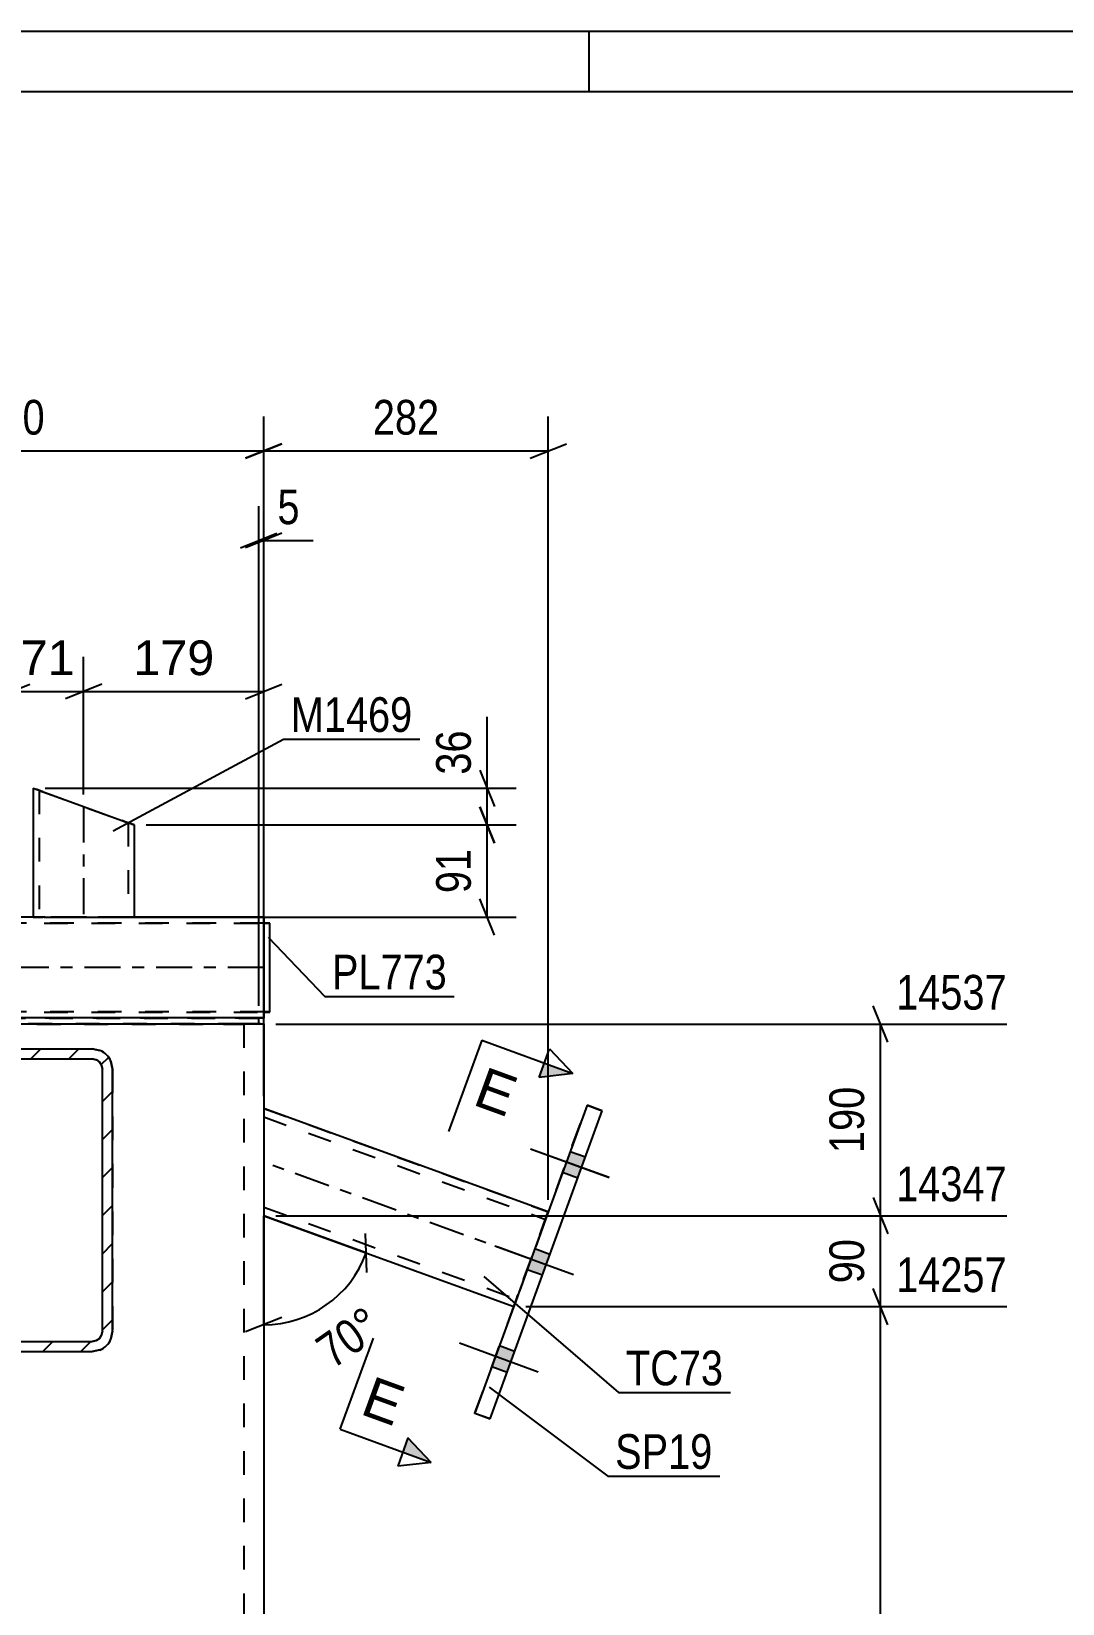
# Model space of a CAD drawing. Header units: millimetres. Extents: x -133 to 461, y -180 to 240.
# Drawn here: x 205.4 to 290.6, y 110.1 to 239.9 of the extents above; entities that cross this region are included whole.
import ezdxf

# ---------------------------------------------------------------- set-up
doc = ezdxf.new("R2010")
doc.units = ezdxf.units.MM
doc.linetypes.add('DXK_LINE_DOT2', pattern=[3.9198, 1.9599, -1.9599])
doc.linetypes.add('DXK_LINE_DOT3', pattern=[5.9187, 2.979, -0.9799, 0.9799, -0.9799])
doc.styles.add('Arial', font='ARIAL.TTF', dxfattribs={"height": 0.2})
doc.styles.add('Arial Narrow', font='ARIALN.TTF', dxfattribs={"height": 0.2})

# ---------------------------------------------------------------- blocks, each defined once
blk = doc.blocks.new('Unknown-284877717-1134')
at = {"color": 5, "linetype": 'Continuous'}
for p, q in [((461.46, 239.93), (-132.54, 239.93)), ((251.46, 234.93), (251.46, 239.93)), ((456.46, 234.93), (-127.54, 234.93))]:
    blk.add_line(p, q, dxfattribs=at)
blk = doc.blocks.new('Part-284877717-1750 - 1674')
at = {"color": 2, "linetype": 'Continuous'}
for p, q in [((225.09, 166.26), (224.59, 166.26)), ((225.09, 158.93), (225.09, 166.26)), ((225.09, 158.93), (224.59, 158.93)), ((224.59, 158.92), (225.09, 158.92))]:
    blk.add_line(p, q, dxfattribs=at)
at = {"color": 7, "linetype": 'DXK_LINE_DOT2'}
for p, q in [((224.59, 158.92), (224.59, 166.26)), ((224.59, 166.26), (225.09, 166.26)), ((224.59, 158.93), (224.59, 158.92)), ((225.09, 158.92), (225.09, 158.93)), ((225.09, 158.92), (225.09, 158.93))]:
    blk.add_line(p, q, dxfattribs=at)
blk = doc.blocks.new('Part-284877717-1711 - 1674')
at = {"color": 2, "linetype": 'Continuous'}
for p, q in [((205.54, 177.4), (205.54, 166.76)), ((205.54, 177.4), (205.62, 177.38)), ((205.62, 177.38), (205.84, 177.3)), ((205.84, 177.3), (206.16, 177.18)), ((206.16, 177.18), (206.54, 177.04)), ((206.54, 177.04), (212.88, 174.73)), ((212.88, 174.73), (213.26, 174.6)), ((213.26, 174.6), (213.58, 174.48)), ((213.58, 174.48), (213.8, 174.4)), ((213.8, 174.4), (213.88, 174.37)), ((213.88, 174.37), (213.88, 166.76)), ((205.62, 166.76), (205.54, 166.76)), ((205.84, 166.76), (205.62, 166.76)), ((206.16, 166.76), (205.84, 166.76)), ((206.54, 166.76), (206.16, 166.76)), ((206.54, 166.76), (212.88, 166.76)), ((213.26, 166.76), (212.88, 166.76)), ((213.58, 166.76), (213.26, 166.76)), ((213.8, 166.76), (213.58, 166.76)), ((213.88, 166.76), (213.8, 166.76))]:
    blk.add_line(p, q, dxfattribs=at)
at = {"color": 7, "linetype": 'DXK_LINE_DOT2'}
for p, q in [((205.54, 177.4), (205.54, 177.4)), ((205.62, 177.37), (205.54, 177.4)), ((205.84, 177.3), (205.62, 177.37)), ((206.08, 177.21), (205.84, 177.3)), ((206.04, 177.22), (206.04, 177.22)), ((206.04, 177.22), (206.04, 166.76)), ((206.04, 177.22), (206.08, 177.21)), ((206.08, 177.21), (206.04, 177.22)), ((206.08, 177.21), (206.19, 177.17)), ((206.16, 177.18), (206.08, 177.21)), ((206.35, 177.11), (206.08, 177.21)), ((206.35, 177.11), (206.16, 177.18)), ((206.19, 177.17), (206.35, 177.11)), ((206.35, 177.11), (212.88, 174.73)), ((206.35, 177.11), (213.07, 174.66)), ((206.35, 177.11), (213.07, 174.67)), ((213.23, 174.6), (212.88, 174.73)), ((213.07, 174.67), (213.23, 174.61)), ((213.07, 174.66), (213.26, 174.59)), ((213.23, 174.61), (213.26, 174.6)), ((213.58, 174.48), (213.23, 174.6)), ((213.26, 174.6), (213.34, 174.57)), ((213.26, 174.59), (213.34, 174.57)), ((213.34, 174.57), (213.38, 174.55)), ((213.34, 174.57), (213.38, 174.55)), ((213.38, 174.55), (213.38, 174.55)), ((213.38, 174.55), (213.38, 166.76)), ((213.8, 174.4), (213.58, 174.48)), ((213.88, 174.37), (213.8, 174.4)), ((213.88, 174.37), (213.88, 174.37)), ((205.54, 166.76), (205.54, 166.76)), ((205.54, 166.76), (205.54, 166.76)), ((205.54, 166.76), (205.62, 166.76)), ((205.62, 166.76), (205.84, 166.76)), ((205.84, 166.76), (206.16, 166.76)), ((206.04, 166.76), (206.08, 166.76)), ((206.08, 166.76), (206.04, 166.76)), ((206.08, 166.76), (206.16, 166.76)), ((206.19, 166.76), (206.08, 166.76)), ((206.16, 166.76), (206.19, 166.76)), ((206.16, 166.76), (206.35, 166.76)), ((206.19, 166.76), (206.35, 166.76)), ((206.35, 166.76), (206.19, 166.76)), ((212.88, 166.76), (206.35, 166.76)), ((213.07, 166.76), (206.35, 166.76)), ((213.07, 166.76), (206.35, 166.76)), ((212.88, 166.76), (213.26, 166.76)), ((213.07, 166.76), (213.26, 166.76)), ((213.23, 166.76), (213.07, 166.76)), ((213.34, 166.76), (213.23, 166.76)), ((213.26, 166.76), (213.34, 166.76)), ((213.26, 166.76), (213.58, 166.76)), ((213.34, 166.76), (213.38, 166.76)), ((213.38, 166.76), (213.34, 166.76)), ((213.58, 166.76), (213.8, 166.76)), ((213.8, 166.76), (213.88, 166.76)), ((213.88, 166.76), (213.88, 166.76)), ((213.88, 166.76), (213.88, 166.76))]:
    blk.add_line(p, q, dxfattribs=at)
at = {"color": 7, "linetype": 'DXK_LINE_DOT3'}
blk.add_line((209.71, 175.89), (209.71, 166.76), dxfattribs=at)
blk = doc.blocks.new('Part-284877717-1866 - 1674')
at = {"color": 2, "linetype": 'Continuous'}
for p, q in [((248.09, 142.41), (224.59, 150.96)), ((224.59, 142.09), (245.23, 134.58)), ((224.59, 142.09), (245.23, 134.58))]:
    blk.add_line(p, q, dxfattribs=at)
at = {"color": 7, "linetype": 'DXK_LINE_DOT2'}
for p, q in [((224.59, 150.96), (224.59, 142.09)), ((224.59, 150.96), (248.09, 142.41)), ((224.59, 150.25), (247.86, 141.78)), ((224.59, 150.25), (247.86, 141.78)), ((224.59, 142.8), (245.46, 135.2)), ((224.59, 142.8), (245.46, 135.2)), ((247.86, 141.78), (245.52, 135.35)), ((247.8, 141.64), (245.52, 135.35)), ((247.72, 141.4), (247.84, 141.73)), ((247.79, 141.6), (247.72, 141.39)), ((247.84, 141.73), (247.79, 141.6)), ((247.95, 142.04), (247.8, 141.64)), ((247.84, 141.73), (247.86, 141.78)), ((247.86, 141.78), (247.84, 141.73)), ((247.86, 141.78), (247.95, 142.04)), ((247.86, 141.78), (247.86, 141.78)), ((248.05, 142.31), (247.95, 142.04)), ((247.95, 142.04), (248.05, 142.31)), ((248.09, 142.41), (248.05, 142.31)), ((248.05, 142.31), (248.09, 142.41)), ((248.09, 142.41), (248.09, 142.41)), ((247.72, 141.4), (245.6, 135.59)), ((247.72, 141.39), (245.6, 135.59)), ((245.52, 135.35), (245.37, 134.94)), ((245.37, 134.94), (245.52, 135.35)), ((245.48, 135.25), (245.46, 135.2)), ((245.46, 135.2), (245.48, 135.25)), ((245.46, 135.2), (245.46, 135.2)), ((245.6, 135.59), (245.48, 135.25)), ((245.48, 135.25), (245.53, 135.39)), ((245.53, 135.39), (245.6, 135.59)), ((245.27, 134.67), (245.23, 134.58)), ((245.23, 134.58), (245.27, 134.67)), ((245.23, 134.58), (245.23, 134.58)), ((245.23, 134.58), (245.23, 134.58)), ((245.37, 134.94), (245.27, 134.67)), ((245.27, 134.67), (245.37, 134.94))]:
    blk.add_line(p, q, dxfattribs=at)
at = {"color": 7, "linetype": 'DXK_LINE_DOT3'}
blk.add_line((246.66, 138.49), (224.59, 146.52), dxfattribs=at)
blk = doc.blocks.new('Part-284877717-1881 - 1674')
at = {"color": 2, "linetype": 'Continuous'}
for p, q in [((224.18, 158.43), (183.34, 158.43)), ((183.34, 157.93), (183.34, 158.43)), ((183.34, 157.93), (184.74, 157.93)), ((224.18, 157.93), (222.78, 157.93)), ((224.18, 157.93), (224.18, 158.43))]:
    blk.add_line(p, q, dxfattribs=at)
at = {"color": 7, "linetype": 'DXK_LINE_DOT2'}
for p, q in [((183.34, 158.42), (224.18, 158.42)), ((183.34, 157.92), (183.34, 157.93)), ((183.34, 157.92), (183.34, 157.93)), ((224.18, 157.92), (183.34, 157.92)), ((222.78, 157.93), (184.74, 157.93)), ((224.18, 157.92), (224.18, 157.93)), ((224.18, 157.93), (224.18, 157.92))]:
    blk.add_line(p, q, dxfattribs=at)
blk = doc.blocks.new('Part-284877717-1765 - 1674')
at = {"color": 2, "linetype": 'Continuous'}
for p, q in [((182.92, 166.76), (193.64, 166.76)), ((182.92, 166.76), (182.92, 165.76)), ((205.54, 166.76), (201.97, 166.76)), ((224.59, 166.76), (213.88, 166.76)), ((224.59, 166.76), (224.59, 166.68)), ((224.59, 166.68), (224.59, 158.43)), ((182.92, 158.5), (182.92, 165.76)), ((182.92, 158.5), (182.92, 158.43)), ((182.92, 158.43), (183.34, 158.43)), ((182.92, 158.42), (183.34, 158.42)), ((224.59, 158.43), (224.18, 158.43)), ((224.59, 158.42), (224.18, 158.42))]:
    blk.add_line(p, q, dxfattribs=at)
at = {"color": 7, "linetype": 'DXK_LINE_DOT2'}
for p, q in [((182.92, 166.76), (224.59, 166.76)), ((182.92, 166.76), (182.92, 166.76)), ((182.92, 166.26), (224.59, 166.26)), ((224.59, 166.26), (182.92, 166.26)), ((182.92, 166.26), (182.92, 166.26)), ((182.92, 166.26), (182.92, 166.22)), ((193.64, 166.76), (201.97, 166.76)), ((213.88, 166.76), (205.54, 166.76)), ((224.59, 166.76), (224.59, 166.76)), ((224.59, 166.26), (224.59, 166.26)), ((224.59, 166.22), (224.59, 166.26)), ((182.92, 166.22), (182.92, 165.95)), ((182.92, 159.43), (182.92, 159.42)), ((182.92, 159.43), (182.92, 159.42)), ((182.92, 159.43), (182.92, 159.43)), ((224.59, 158.93), (182.92, 158.93)), ((182.92, 158.93), (182.92, 158.92)), ((182.92, 158.92), (224.59, 158.92)), ((224.59, 159.42), (224.59, 159.43)), ((224.59, 159.43), (224.59, 159.42)), ((224.59, 159.43), (224.59, 159.43)), ((224.59, 158.92), (224.59, 158.93)), ((182.92, 158.42), (182.92, 158.43)), ((182.92, 158.43), (182.92, 158.42)), ((224.18, 158.43), (183.34, 158.43)), ((224.18, 158.42), (183.34, 158.42)), ((224.59, 158.42), (224.59, 158.43)), ((224.59, 158.43), (224.59, 158.42))]:
    blk.add_line(p, q, dxfattribs=at)
at = {"color": 7, "linetype": 'DXK_LINE_DOT3'}
blk.add_line((224.59, 162.59), (182.92, 162.59), dxfattribs=at)
blk = doc.blocks.new('Part-284877717-1773 - 1674')
at = {"color": 7, "linetype": 'DXK_LINE_DOT2'}
for p, q in [((197.09, 155.87), (196.45, 155.74)), ((197.09, 155.87), (210.42, 155.87)), ((197.09, 155.87), (197.09, 155.87)), ((210.42, 155.87), (210.42, 155.87)), ((211.06, 155.74), (210.42, 155.87)), ((195.55, 154.84), (195.42, 154.2)), ((196.77, 154.97), (197.09, 155.04)), ((197.09, 155.03), (197.09, 155.04)), ((197.09, 155.04), (210.42, 155.04)), ((210.42, 155.03), (210.42, 155.04)), ((210.42, 155.04), (210.74, 154.97)), ((212.09, 154.2), (211.96, 154.84)), ((195.42, 154.2), (195.42, 132.53)), ((196.26, 154.2), (196.32, 154.52)), ((196.26, 154.2), (196.26, 154.2)), ((196.26, 132.54), (196.26, 154.2)), ((196.32, 154.52), (196.32, 154.52)), ((211.19, 154.52), (211.19, 154.52)), ((211.19, 154.52), (211.26, 154.2)), ((211.26, 154.2), (211.26, 154.2)), ((211.26, 132.54), (211.26, 154.2)), ((212.09, 154.2), (212.09, 132.53)), ((195.42, 132.54), (195.55, 131.9)), ((196.26, 132.53), (196.26, 132.54)), ((196.32, 132.22), (196.26, 132.54)), ((211.26, 132.54), (211.19, 132.22)), ((211.26, 132.53), (211.26, 132.54)), ((211.96, 131.9), (212.09, 132.54)), ((195.55, 131.9), (195.55, 131.9)), ((197.09, 131.7), (196.77, 131.77)), ((197.09, 131.7), (197.09, 131.7)), ((197.09, 131.7), (210.42, 131.7)), ((210.74, 131.77), (210.42, 131.7)), ((210.42, 131.7), (210.42, 131.7)), ((211.96, 131.9), (211.96, 131.9)), ((196.45, 131), (197.09, 130.87)), ((197.09, 130.87), (210.42, 130.87)), ((197.09, 130.87), (197.09, 130.87)), ((210.42, 130.87), (211.06, 131)), ((210.42, 130.87), (210.42, 130.87))]:
    blk.add_line(p, q, dxfattribs=at)
at = {"color": 7, "linetype": 'DXK_LINE_DOT3'}
blk.add_line((203.76, 143.36), (203.76, 143.37), dxfattribs=at)
at = {"color": 7, "linetype": 'DXK_LINE_DOT2'}
for centre, radius, start, end in [((197.09, 154.2), 1.67, 112.5, 157.5), ((197.09, 154.2), 0.833, 112.5, 157.5), ((210.42, 154.2), 0.833, 22.5, 67.5), ((210.42, 154.2), 1.67, 22.5, 67.5), ((197.09, 132.54), 1.67, 202.5, 247.5), ((197.09, 132.54), 0.833, 202.5, 247.5), ((210.42, 132.54), 0.833, 292.5, 337.5), ((210.42, 132.54), 1.67, 292.5, 337.5)]:
    blk.add_arc(centre, radius, start, end, dxfattribs=at)
blk = doc.blocks.new('Part-284877717-1777 - 1674')
at = {"linetype": 'Continuous'}
h = blk.add_hatch(dxfattribs=at)
h.set_pattern_fill('', scale=0.7, style=0, pattern_type=0)
h.set_pattern_definition([(45, (195.424, 132.546), (-1.57154, 1.57154), [])])
h.paths.add_polyline_path([(195.42, 154.21), (195.42, 132.55), (195.55, 131.91), (195.91, 131.37), (196.45, 131.01), (197.09, 130.88), (210.42, 130.88), (211.06, 131.01), (211.6, 131.37), (211.96, 131.91), (212.09, 132.55), (212.09, 154.21), (211.96, 154.85), (211.6, 155.39), (211.06, 155.75), (210.42, 155.88), (197.09, 155.88), (196.45, 155.75), (195.91, 155.39), (195.55, 154.85)])
h.paths.add_polyline_path([(196.5, 154.8), (196.77, 154.98), (197.09, 155.05), (210.42, 155.05), (210.74, 154.98), (211.01, 154.8), (211.19, 154.53), (211.26, 154.21), (211.26, 132.55), (211.19, 132.23), (211.01, 131.96), (210.74, 131.78), (210.42, 131.71), (197.09, 131.71), (196.77, 131.78), (196.5, 131.96), (196.32, 132.23), (196.26, 132.55), (196.26, 154.21), (196.32, 154.53)])
at = {"color": 7, "linetype": 'DXK_LINE_DOT2'}
for p, q in [((196.45, 155.75), (197.09, 155.88)), ((197.09, 155.88), (210.42, 155.88)), ((197.09, 155.88), (197.09, 155.88)), ((210.42, 155.88), (210.42, 155.88)), ((210.42, 155.88), (211.06, 155.75)), ((195.42, 154.21), (195.55, 154.85)), ((211.96, 154.85), (212.09, 154.21)), ((195.42, 154.21), (195.42, 132.54)), ((196.32, 154.53), (196.26, 154.21)), ((196.26, 154.21), (196.26, 154.21)), ((196.26, 132.54), (196.26, 154.21)), ((196.32, 154.53), (196.32, 154.53)), ((211.19, 154.53), (211.19, 154.53)), ((211.26, 154.21), (211.19, 154.53)), ((211.26, 154.21), (211.26, 154.21)), ((211.26, 132.54), (211.26, 154.21)), ((212.09, 154.21), (212.09, 132.54)), ((195.55, 131.91), (195.42, 132.54)), ((196.26, 132.54), (196.26, 132.55)), ((196.26, 132.54), (196.32, 132.22)), ((211.19, 132.22), (211.26, 132.54)), ((211.26, 132.54), (211.26, 132.55)), ((212.09, 132.54), (211.96, 131.91)), ((212.09, 132.54), (212.09, 132.55)), ((195.55, 131.91), (195.55, 131.91)), ((196.77, 131.77), (197.09, 131.71)), ((197.09, 131.71), (197.09, 131.71)), ((197.09, 131.71), (210.42, 131.71)), ((210.42, 131.71), (210.74, 131.77)), ((210.42, 131.71), (210.42, 131.71)), ((211.96, 131.91), (211.96, 131.91))]:
    blk.add_line(p, q, dxfattribs=at)
at = {"color": 2, "linetype": 'Continuous'}
for p, q in [((197.09, 155.88), (196.45, 155.75)), ((197.09, 155.88), (210.42, 155.88)), ((211.06, 155.75), (210.42, 155.88)), ((195.55, 154.85), (195.42, 154.21)), ((196.77, 154.98), (197.09, 155.05)), ((197.09, 155.04), (196.77, 154.98)), ((197.09, 155.04), (197.09, 155.05)), ((197.09, 155.05), (210.42, 155.05)), ((197.09, 155.04), (210.42, 155.04)), ((210.42, 155.04), (210.42, 155.05)), ((210.42, 155.05), (210.74, 154.98)), ((210.74, 154.98), (210.42, 155.04)), ((212.09, 154.21), (211.96, 154.85)), ((195.42, 132.55), (195.42, 154.21)), ((196.26, 154.21), (196.32, 154.53)), ((196.26, 132.55), (196.26, 154.21)), ((211.19, 154.53), (211.26, 154.21)), ((211.26, 132.55), (211.26, 154.21)), ((212.09, 132.55), (212.09, 154.21)), ((195.42, 132.55), (195.55, 131.91)), ((196.32, 132.23), (196.26, 132.55)), ((211.26, 132.55), (211.19, 132.23)), ((211.96, 131.91), (212.09, 132.55)), ((197.09, 131.71), (196.77, 131.78)), ((197.09, 131.71), (210.42, 131.71)), ((210.74, 131.78), (210.42, 131.71)), ((196.45, 131.01), (197.09, 130.88)), ((197.09, 130.88), (196.45, 131)), ((197.09, 130.88), (210.42, 130.88)), ((197.09, 130.88), (197.09, 130.88)), ((197.09, 130.88), (210.42, 130.88)), ((210.42, 130.88), (211.06, 131.01)), ((211.06, 131), (210.42, 130.88)), ((210.42, 130.88), (210.42, 130.88))]:
    blk.add_line(p, q, dxfattribs=at)
at = {"color": 7, "linetype": 'DXK_LINE_DOT3'}
blk.add_line((203.76, 143.37), (203.76, 143.38), dxfattribs=at)
at = {"color": 7, "linetype": 'DXK_LINE_DOT2'}
for centre, radius, start, end in [((197.09, 154.21), 1.67, 112.5, 157.5), ((210.42, 154.21), 1.67, 22.5, 67.5), ((197.09, 132.54), 0.833, 202.5, 247.5), ((210.42, 132.54), 0.833, 292.5, 337.5)]:
    blk.add_arc(centre, radius, start, end, dxfattribs=at)
at = {"color": 2, "linetype": 'Continuous'}
for centre, radius, start, end in [((197.09, 154.21), 1.67, 112.5, 157.5), ((197.09, 154.21), 0.833, 112.5, 157.5), ((197.09, 154.21), 0.833, 112.5, 157.5), ((210.42, 154.21), 0.833, 22.5, 67.5), ((210.42, 154.21), 0.833, 22.5, 67.5), ((210.42, 154.21), 1.67, 22.5, 67.5), ((197.09, 132.54), 1.67, 202.5, 247.5), ((197.09, 132.55), 1.67, 202.5, 247.5), ((197.09, 132.55), 0.833, 202.5, 247.5), ((210.42, 132.55), 0.833, 292.5, 337.5), ((210.42, 132.54), 1.67, 292.5, 337.5), ((210.42, 132.55), 1.67, 292.5, 337.5)]:
    blk.add_arc(centre, radius, start, end, dxfattribs=at)
blk = doc.blocks.new('Bolt-284877717-1778 - 1674')
at = {"linetype": 'Continuous'}
for points in [[(250.52, 145.2), (251.15, 146.92), (249.89, 147.38), (249.27, 145.66)], [(250.52, 145.2), (251.15, 146.92), (249.89, 147.38), (249.27, 145.66)], [(250.52, 145.2), (251.15, 146.93), (249.89, 147.38), (249.27, 145.66)], [(247.6, 137.18), (248.23, 138.9), (246.97, 139.36), (246.35, 137.63)], [(247.6, 137.17), (248.23, 138.9), (246.97, 139.35), (246.35, 137.63)], [(244.68, 129.15), (245.3, 130.87), (244.05, 131.33), (243.42, 129.61)], [(244.68, 129.15), (245.3, 130.87), (244.05, 131.33), (243.42, 129.6)], [(244.68, 129.15), (245.3, 130.87), (244.05, 131.33), (243.42, 129.6)]]:
    blk.add_hatch(color=1, dxfattribs=at).paths.add_polyline_path(points)
at = {"color": 1, "linetype": 'Continuous'}
for p, q in [((253.11, 145.23), (246.61, 147.6)), ((253.11, 145.24), (246.61, 147.6)), ((253.11, 145.24), (246.61, 147.6)), ((251.15, 146.92), (249.89, 147.38)), ((251.15, 146.92), (249.89, 147.38)), ((251.15, 146.93), (249.89, 147.38)), ((250.52, 145.2), (249.27, 145.66)), ((250.52, 145.2), (249.27, 145.66)), ((250.52, 145.2), (249.27, 145.66)), ((250.18, 137.21), (243.68, 139.58)), ((250.18, 137.21), (243.68, 139.57)), ((248.23, 138.9), (246.97, 139.36)), ((248.23, 138.9), (246.97, 139.35)), ((247.6, 137.17), (246.35, 137.63)), ((247.6, 137.18), (246.35, 137.63)), ((247.26, 129.18), (240.76, 131.55)), ((247.26, 129.18), (240.76, 131.55)), ((247.26, 129.18), (240.76, 131.55)), ((245.3, 130.87), (244.05, 131.33)), ((245.3, 130.87), (244.05, 131.33)), ((245.3, 130.87), (244.05, 131.33)), ((244.68, 129.15), (243.42, 129.61)), ((244.68, 129.15), (243.42, 129.6)), ((244.68, 129.15), (243.42, 129.6))]:
    blk.add_line(p, q, dxfattribs=at)
blk = doc.blocks.new('Part-284877717-1839 - 1674')
at = {"color": 2, "linetype": 'Continuous'}
for p, q in [((186.26, 157.93), (221.26, 157.93)), ((221.26, 157.93), (222.53, 157.93)), ((222.78, 157.93), (222.53, 157.93)), ((224.34, 157.93), (224.18, 157.93)), ((224.34, 157.93), (224.59, 157.93)), ((224.59, 157.93), (224.59, 108.64))]:
    blk.add_line(p, q, dxfattribs=at)
at = {"color": 7, "linetype": 'DXK_LINE_DOT2'}
for p, q in [((186.26, 157.93), (221.26, 157.93)), ((186.26, 157.92), (221.26, 157.92)), ((186.26, 157.92), (221.26, 157.92)), ((221.9, 157.93), (221.26, 157.93)), ((221.26, 157.92), (221.9, 157.92)), ((222.53, 157.92), (221.26, 157.92)), ((222.44, 157.93), (221.9, 157.93)), ((221.9, 157.92), (222.44, 157.92)), ((222.8, 157.93), (222.44, 157.93)), ((222.44, 157.92), (222.8, 157.92)), ((223.62, 157.92), (222.53, 157.92)), ((223.62, 157.93), (222.78, 157.93)), ((222.93, 157.93), (222.8, 157.93)), ((222.8, 157.92), (222.93, 157.92)), ((222.93, 157.93), (222.93, 108.64)), ((224.18, 157.93), (223.62, 157.93)), ((224.34, 157.92), (223.62, 157.92)), ((224.59, 157.92), (224.34, 157.92))]:
    blk.add_line(p, q, dxfattribs=at)
blk = doc.blocks.new('Part-284877717-1856 - 1674')
at = {"color": 2, "linetype": 'Continuous'}
for p, q in [((251.29, 151.22), (242.03, 125.77)), ((243.28, 125.31), (252.54, 150.76)), ((243.28, 125.31), (252.54, 150.76)), ((252.54, 150.76), (251.29, 151.22)), ((252.54, 150.76), (252.54, 150.76)), ((252.54, 150.76), (252.54, 150.76)), ((242.03, 125.77), (243.28, 125.31)), ((242.03, 125.77), (242.03, 125.76)), ((242.03, 125.76), (242.03, 125.77)), ((243.28, 125.31), (242.03, 125.76)), ((243.28, 125.31), (243.28, 125.31))]:
    blk.add_line(p, q, dxfattribs=at)
at = {"color": 7, "linetype": 'DXK_LINE_DOT2'}
for p, q in [((242.03, 125.77), (251.29, 151.21)), ((251.29, 151.22), (251.29, 151.21)), ((251.29, 151.21), (252.54, 150.76))]:
    blk.add_line(p, q, dxfattribs=at)
blk = doc.blocks.new('StraightDimension-284877717-2101 - 1674')
at = {"color": 7, "linetype": 'Continuous'}
for p, q in [((274.92, 143.59), (276.12, 140.59)), ((225.59, 142.09), (285.96, 142.09)), ((275.52, 134.58), (275.52, 142.09)), ((276.12, 133.08), (274.92, 136.08)), ((246.23, 134.58), (285.96, 134.58))]:
    blk.add_line(p, q, dxfattribs=at)
at = {"color": 0, "linetype": 'Continuous'}
blk.add_wipeout([(286.56, 142.69), (286.56, 146.89), (276.22, 146.89), (276.22, 142.69)], dxfattribs=at)
at = {"color": 0}
blk.add_wipeout([(274.77, 140.76), (270.57, 140.76), (270.57, 135.91), (274.77, 135.91)], dxfattribs=at)
at = {"color": 3, "linetype": 'Continuous', "style": 'Arial Narrow'}
blk.add_text('14347', height=2.863, dxfattribs=at).set_placement((276.82, 143.29))
at = {"color": 3, "style": 'Arial Narrow'}
blk.add_text('90', height=2.863, rotation=90.0002, dxfattribs=at).set_placement((274.17, 136.51))
blk = doc.blocks.new('StraightDimension-284877717-1895 - 1674')
at = {"color": 7, "linetype": 'Continuous'}
for p, q in [((224.59, 151.96), (224.59, 208.12)), ((248.09, 143.41), (248.09, 208.12)), ((226.09, 205.87), (223.09, 204.67)), ((224.59, 205.27), (248.09, 205.27)), ((246.59, 204.67), (249.59, 205.87))]:
    blk.add_line(p, q, dxfattribs=at)
at = {"color": 0}
blk.add_wipeout([(239.68, 206.02), (239.68, 210.22), (233, 210.22), (233, 206.02)], dxfattribs=at)
at = {"color": 3, "style": 'Arial Narrow'}
blk.add_text('282', height=2.863, dxfattribs=at).set_placement((233.6, 206.62))
blk = doc.blocks.new('StraightDimension-284877717-1906 - 1674')
at = {"color": 7, "linetype": 'Continuous'}
for p, q in [((182.93, 151.96), (182.93, 208.12)), ((224.59, 151.96), (224.59, 208.12)), ((184.43, 205.87), (181.43, 204.67)), ((182.93, 205.27), (224.59, 205.27)), ((223.09, 204.67), (226.09, 205.87))]:
    blk.add_line(p, q, dxfattribs=at)
at = {"color": 0}
blk.add_wipeout([(207.1, 206.02), (207.1, 210.22), (200.42, 210.22), (200.42, 206.02)], dxfattribs=at)
at = {"color": 3, "style": 'Arial Narrow'}
blk.add_text('500', height=2.863, dxfattribs=at).set_placement((201.02, 206.62))
blk = doc.blocks.new('StraightDimension-284877717-2000 - 1674')
at = {"color": 7, "linetype": 'Continuous'}
for p, q in [((243.04, 177.4), (243.04, 183.31)), ((243.04, 177.4), (243.04, 183.31)), ((242.44, 178.9), (243.64, 175.9)), ((206.54, 177.4), (245.44, 177.4)), ((243.04, 174.37), (243.04, 177.4)), ((243.64, 172.87), (242.44, 175.87)), ((214.88, 174.37), (245.44, 174.37))]:
    blk.add_line(p, q, dxfattribs=at)
at = {"color": 0}
blk.add_wipeout([(242.29, 182.78), (238.09, 182.78), (238.09, 177.93), (242.29, 177.93)], dxfattribs=at)
at = {"color": 3, "style": 'Arial Narrow'}
blk.add_text('36', height=2.863, rotation=90.0002, dxfattribs=at).set_placement((241.69, 178.53))
blk = doc.blocks.new('StraightDimension-284877717-2018 - 1674')
at = {"color": 7, "linetype": 'Continuous'}
for p, q in [((242.44, 175.87), (243.64, 172.87)), ((214.88, 174.37), (245.44, 174.37)), ((243.04, 166.76), (243.04, 174.37)), ((243.64, 165.26), (242.44, 168.26)), ((210.71, 166.76), (245.44, 166.76))]:
    blk.add_line(p, q, dxfattribs=at)
at = {"color": 0}
blk.add_wipeout([(242.29, 172.99), (238.09, 172.99), (238.09, 168.14), (242.29, 168.14)], dxfattribs=at)
at = {"color": 3, "style": 'Arial Narrow'}
blk.add_text('91', height=2.863, rotation=90.0002, dxfattribs=at).set_placement((241.69, 168.74))
blk = doc.blocks.new('StraightDimension-284877717-2076 - 1674')
at = {"color": 7, "linetype": 'Continuous'}
for p, q in [((224.18, 159.43), (224.18, 200.72)), ((224.59, 158.92), (224.59, 200.72)), ((222.68, 197.27), (225.68, 198.47)), ((226.09, 198.47), (223.09, 197.27)), ((224.18, 197.87), (224.59, 197.87)), ((224.59, 197.87), (228.67, 197.87)), ((224.59, 197.87), (228.67, 197.87))]:
    blk.add_line(p, q, dxfattribs=at)
at = {"color": 0}
blk.add_wipeout([(228.15, 198.62), (228.15, 202.82), (225.12, 202.82), (225.12, 198.62)], dxfattribs=at)
at = {"color": 3, "style": 'Arial Narrow'}
blk.add_text('5', height=2.86, dxfattribs=at).set_placement((225.72, 199.22))
blk = doc.blocks.new('AngleDimension-284877717-2097 - 1674')
at = {"color": 7, "linetype": 'Continuous'}
for p, q in [((233.05, 139.02), (224.59, 142.09)), ((224.59, 133.09), (224.59, 142.09)), ((224.59, 141.09), (224.59, 133.09)), ((233.1, 137.4), (233, 140.63)), ((226.09, 133.69), (223.09, 132.49))]:
    blk.add_line(p, q, dxfattribs=at)
blk.add_arc((224.59, 142.09), 9, 270, 340, dxfattribs=at)
at = {"color": 0}
blk.add_wipeout([(235.43, 132.25), (233.02, 135.69), (227.73, 131.98), (230.14, 128.54)], dxfattribs=at)
at = {"color": 3, "style": 'Arial Narrow'}
blk.add_text('70°', height=2.863, rotation=35.002, dxfattribs=at).set_placement((230.29, 129.38))
blk = doc.blocks.new('StraightDimension-284877717-2123 - 1674')
at = {"color": 7, "linetype": 'Continuous'}
for p, q in [((276.12, 133.08), (274.92, 136.08)), ((246.23, 134.58), (285.96, 134.58)), ((275.52, 63.47), (275.52, 134.58)), ((274.92, 64.97), (276.12, 61.97)), ((225.59, 63.47), (285.96, 63.47))]:
    blk.add_line(p, q, dxfattribs=at)
at = {"color": 0}
blk.add_wipeout([(274.77, 103.28), (270.57, 103.28), (270.57, 94.77), (274.77, 94.77)], dxfattribs=at)
at = {"color": 3, "style": 'Arial Narrow'}
blk.add_text('3275', height=2.863, rotation=90.0002, dxfattribs=at).set_placement((274.17, 95.37))
at = {"color": 0, "linetype": 'Continuous'}
blk.add_wipeout([(286.56, 135.18), (286.56, 139.38), (276.22, 139.38), (276.22, 135.18)], dxfattribs=at)
at = {"color": 3, "linetype": 'Continuous', "style": 'Arial Narrow'}
blk.add_text('14257', height=2.863, dxfattribs=at).set_placement((276.82, 135.78))
blk = doc.blocks.new('StraightDimension-284877717-2138 - 1674')
at = {"color": 7, "linetype": 'Continuous'}
for p, q in [((276.12, 156.42), (274.92, 159.42)), ((225.59, 157.92), (285.96, 157.92)), ((275.52, 142.09), (275.52, 157.92)), ((274.92, 143.59), (276.12, 140.59)), ((225.59, 142.09), (285.96, 142.09))]:
    blk.add_line(p, q, dxfattribs=at)
at = {"color": 0}
blk.add_wipeout([(274.77, 153.35), (270.57, 153.35), (270.57, 146.67), (274.77, 146.67)], dxfattribs=at)
at = {"color": 3, "style": 'Arial Narrow'}
blk.add_text('190', height=2.863, rotation=90.0002, dxfattribs=at).set_placement((274.17, 147.27))
at = {"color": 0, "linetype": 'Continuous'}
blk.add_wipeout([(286.56, 158.52), (286.56, 162.72), (276.22, 162.72), (276.22, 158.52)], dxfattribs=at)
at = {"color": 3, "linetype": 'Continuous', "style": 'Arial Narrow'}
blk.add_text('14537', height=2.863, dxfattribs=at).set_placement((276.82, 159.12))
blk = doc.blocks.new('StraightDimension-284877717-2186 - 1674')
at = {"color": 7, "linetype": 'Continuous'}
for p, q in [((203.76, 158.93), (203.76, 188.25)), ((209.71, 176.89), (209.71, 188.25)), ((202.26, 184.8), (205.26, 186)), ((211.21, 186), (208.21, 184.8)), ((203.76, 185.4), (209.71, 185.4))]:
    blk.add_line(p, q, dxfattribs=at)
at = {"color": 0}
blk.add_wipeout([(209.56, 186.15), (209.56, 190.35), (203.91, 190.35), (203.91, 186.15)], dxfattribs=at)
at = {"color": 3, "style": 'Arial'}
blk.add_text('71', height=2.865, dxfattribs=at).set_placement((204.51, 186.75))
blk = doc.blocks.new('StraightDimension-284877717-2197 - 1674')
at = {"color": 7, "linetype": 'Continuous'}
for p, q in [((209.71, 176.89), (209.71, 188.25)), ((224.59, 167.76), (224.59, 188.25)), ((211.21, 186), (208.21, 184.8)), ((223.09, 184.8), (226.09, 186)), ((209.71, 185.4), (224.59, 185.4))]:
    blk.add_line(p, q, dxfattribs=at)
at = {"color": 0}
blk.add_wipeout([(221.09, 186.15), (221.09, 190.35), (213.22, 190.35), (213.22, 186.15)], dxfattribs=at)
at = {"color": 3, "style": 'Arial'}
blk.add_text('179', height=2.865, dxfattribs=at).set_placement((213.82, 186.75))
blk = doc.blocks.new('Mark-284877717-1707 - 1674')
at = {"color": 0}
blk.add_wipeout([(236.87, 182.06), (236.87, 185.06), (226.82, 185.06), (226.82, 182.06)], dxfattribs=at)
blk.add_wipeout([(236.87, 182.06), (236.87, 185.06), (226.82, 185.06), (226.82, 182.06)], dxfattribs=at)
at = {"color": 30, "linetype": 'Continuous'}
for p, q in [((212.16, 173.88), (226.22, 181.46)), ((226.22, 181.46), (237.47, 181.46))]:
    blk.add_line(p, q, dxfattribs=at)
at = {"color": 3, "style": 'Arial Narrow'}
blk.add_text('M1469', height=2.863, dxfattribs=at).set_placement((226.82, 182.06))
blk = doc.blocks.new('Mark-284877717-1852 - 1674')
at = {"color": 0}
blk.add_wipeout([(261.65, 121.18), (261.65, 124.18), (253.61, 124.18), (253.61, 121.18)], dxfattribs=at)
blk.add_wipeout([(261.65, 121.18), (261.65, 124.18), (253.61, 124.18), (253.61, 121.18)], dxfattribs=at)
at = {"color": 30, "linetype": 'Continuous'}
for p, q in [((243.21, 127.92), (253.01, 120.58)), ((253.01, 120.58), (262.25, 120.58))]:
    blk.add_line(p, q, dxfattribs=at)
at = {"color": 3, "style": 'Arial Narrow'}
blk.add_text('SP19', height=2.863, dxfattribs=at).set_placement((253.61, 121.18))
blk = doc.blocks.new('Mark-284877717-1862 - 1674')
at = {"color": 0}
blk.add_wipeout([(262.53, 128.08), (262.53, 131.08), (254.5, 131.08), (254.5, 128.08)], dxfattribs=at)
blk.add_wipeout([(262.53, 128.08), (262.53, 131.08), (254.5, 131.08), (254.5, 128.08)], dxfattribs=at)
at = {"color": 30, "linetype": 'Continuous'}
for p, q in [((242.76, 137.08), (253.9, 127.48)), ((253.9, 127.48), (263.13, 127.48))]:
    blk.add_line(p, q, dxfattribs=at)
at = {"color": 3, "style": 'Arial Narrow'}
blk.add_text('TC73', height=2.863, dxfattribs=at).set_placement((254.5, 128.08))
blk = doc.blocks.new('Mark-284877717-1746 - 1674')
at = {"color": 0}
blk.add_wipeout([(239.72, 160.79), (239.72, 163.79), (230.22, 163.79), (230.22, 160.79)], dxfattribs=at)
blk.add_wipeout([(239.72, 160.79), (239.72, 163.79), (230.22, 163.79), (230.22, 160.79)], dxfattribs=at)
at = {"color": 30, "linetype": 'Continuous'}
for p, q in [((224.94, 165.1), (229.62, 160.19)), ((229.62, 160.19), (240.32, 160.19))]:
    blk.add_line(p, q, dxfattribs=at)
at = {"color": 3, "style": 'Arial Narrow'}
blk.add_text('PL773', height=2.863, dxfattribs=at).set_placement((230.22, 160.79))
blk = doc.blocks.new('SectionMark-284877717-2287 - 1674')
at = {"linetype": 'Continuous'}
for points in [[(247.34, 153.52), (247.77, 154.7), (250.12, 153.84)], [(236.07, 122.57), (236.5, 123.74), (238.42, 121.71)]]:
    blk.add_hatch(color=6, dxfattribs=at).paths.add_polyline_path(points)
at = {"color": 6, "linetype": 'Continuous'}
for p, q in [((247.34, 153.52), (248.2, 155.87)), ((248.2, 155.87), (250.12, 153.84)), ((250.12, 153.84), (247.34, 153.52)), ((236.5, 123.74), (235.65, 121.39)), ((238.42, 121.71), (236.5, 123.74)), ((238.42, 121.71), (235.65, 121.39))]:
    blk.add_line(p, q, dxfattribs=at)
at = {"color": 0, "linetype": 'Continuous'}
for points in [[(244.67, 150.24), (245.86, 153.53), (242.94, 154.59), (241.74, 151.3)], [(235.37, 124.69), (236.56, 127.98), (233.64, 129.04), (232.44, 125.75)]]:
    blk.add_wipeout(points, dxfattribs=at)
at = {"color": 6, "linetype": 'Continuous'}
for p, q in [((242.6, 156.58), (239.86, 149.06)), ((242.6, 156.58), (250.12, 153.84)), ((230.91, 124.45), (233.64, 131.97)), ((230.91, 124.45), (238.42, 121.71))]:
    blk.add_line(p, q, dxfattribs=at)
at = {"color": 3, "linetype": 'Continuous', "style": 'Arial'}
for p in [(241.74, 151.3), (232.44, 125.75)]:
    blk.add_text('E', height=3.34, rotation=-20.002, dxfattribs=at).set_placement(p)

msp = doc.modelspace()

# ---------------------------------------------------------------- block references
for name in ['Unknown-284877717-1134', 'Part-284877717-1711 - 1674', 'Part-284877717-1765 - 1674', 'Part-284877717-1750 - 1674', 'Part-284877717-1839 - 1674', 'Part-284877717-1881 - 1674', 'Part-284877717-1777 - 1674', 'Part-284877717-1773 - 1674', 'Part-284877717-1866 - 1674', 'Part-284877717-1856 - 1674', 'Bolt-284877717-1778 - 1674']:
    msp.add_blockref(name, (0, 0))

# ---------------------------------------------------------------- next in the draw order: block references
msp.add_blockref('StraightDimension-284877717-2101 - 1674', (0, 0))

# ---------------------------------------------------------------- next in the draw order: block references
for name in ['StraightDimension-284877717-1895 - 1674', 'AngleDimension-284877717-2097 - 1674']:
    msp.add_blockref(name, (0, 0))

# ---------------------------------------------------------------- next in the draw order: block references
for name in ['StraightDimension-284877717-1906 - 1674', 'StraightDimension-284877717-2123 - 1674']:
    msp.add_blockref(name, (0, 0))

# ---------------------------------------------------------------- next in the draw order: block references
for name in ['StraightDimension-284877717-2000 - 1674', 'Mark-284877717-1852 - 1674']:
    msp.add_blockref(name, (0, 0))

# ---------------------------------------------------------------- next in the draw order: block references
for name in ['StraightDimension-284877717-2018 - 1674', 'Mark-284877717-1862 - 1674']:
    msp.add_blockref(name, (0, 0))

# ---------------------------------------------------------------- next in the draw order: block references
for name in ['StraightDimension-284877717-2076 - 1674', 'StraightDimension-284877717-2186 - 1674']:
    msp.add_blockref(name, (0, 0))

# ---------------------------------------------------------------- next in the draw order: block references
for name in ['StraightDimension-284877717-2197 - 1674', 'StraightDimension-284877717-2138 - 1674']:
    msp.add_blockref(name, (0, 0))

# ---------------------------------------------------------------- next in the draw order: block references
for name in ['Mark-284877717-1707 - 1674', 'Mark-284877717-1746 - 1674', 'SectionMark-284877717-2287 - 1674']:
    msp.add_blockref(name, (0, 0))

doc.saveas('drawing.dxf')
